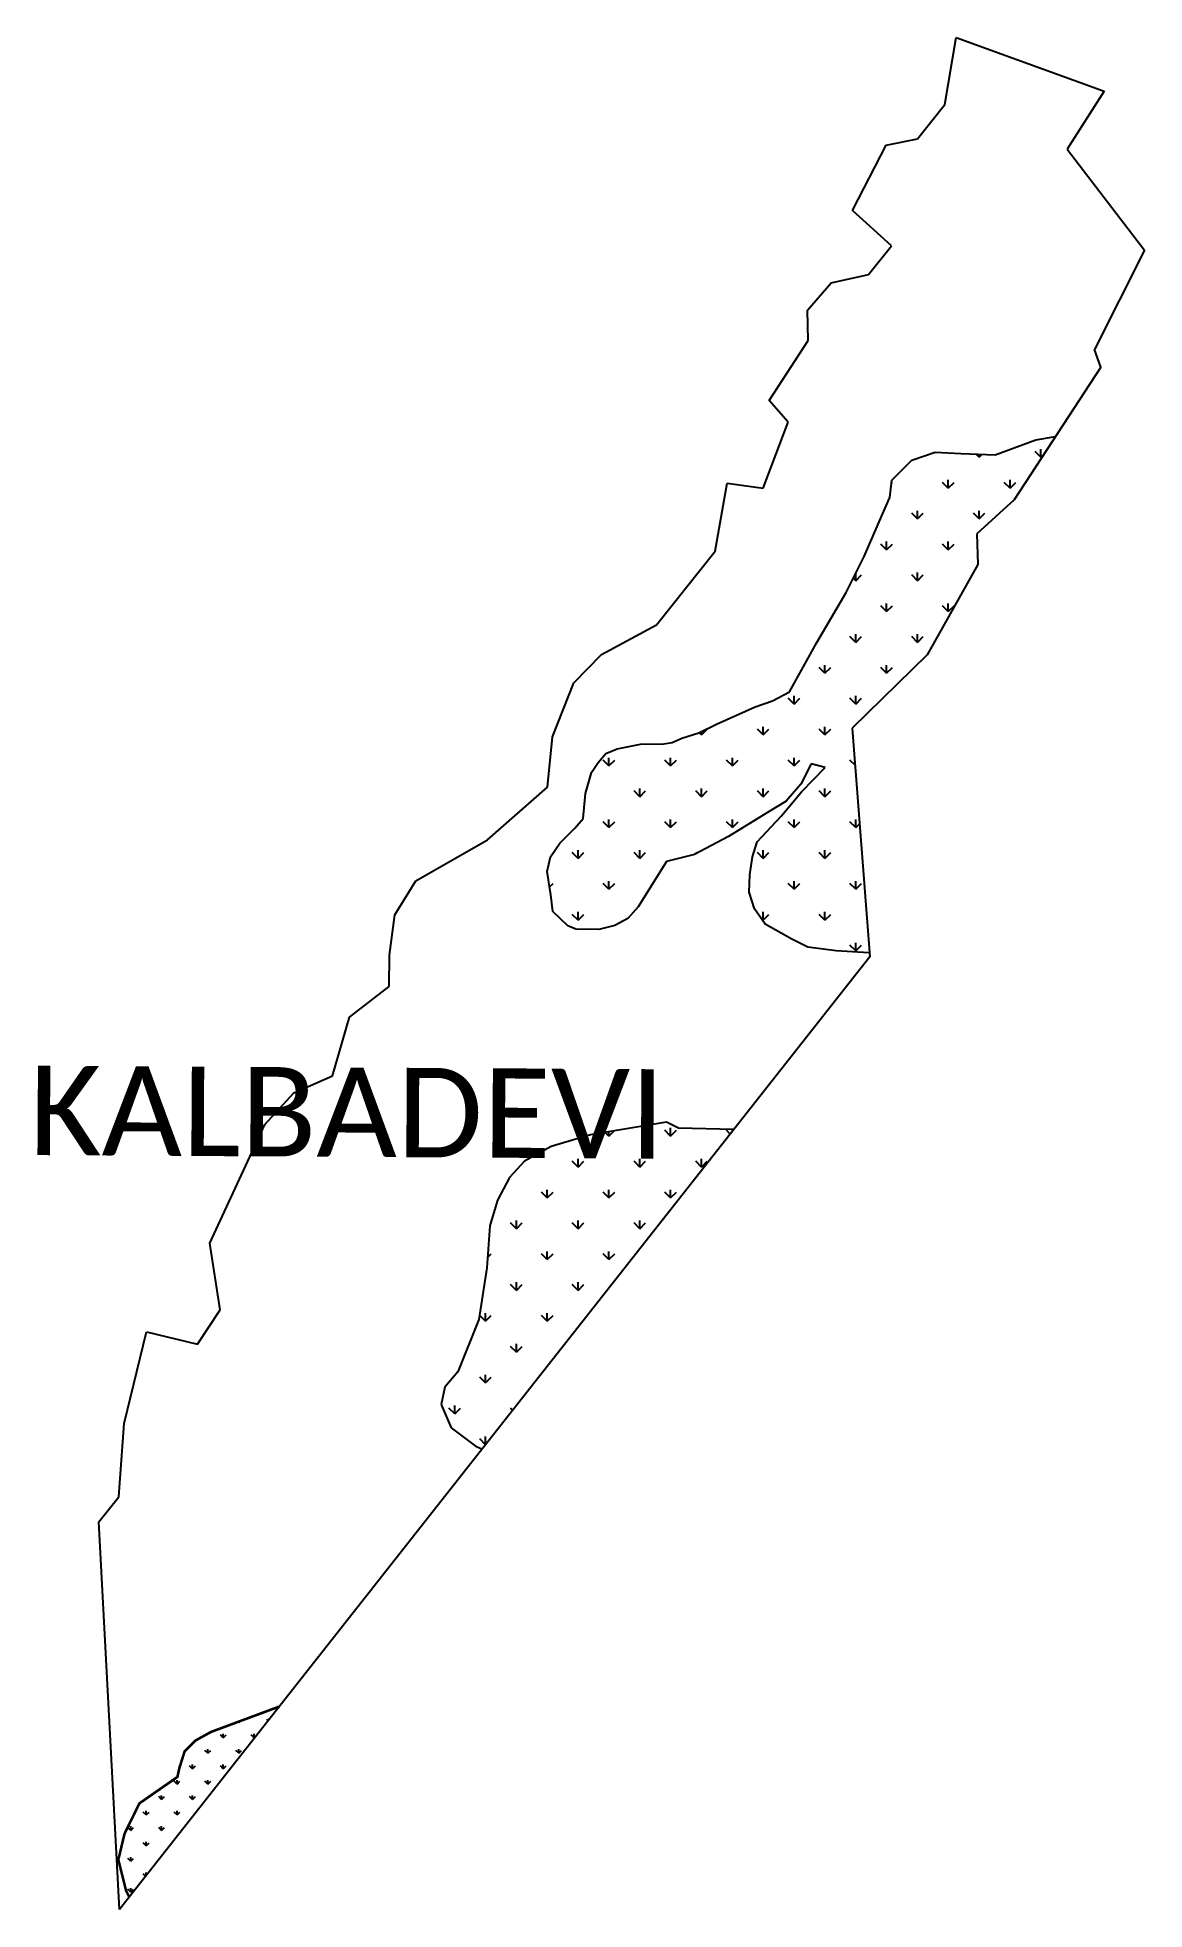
# Model space of a CAD drawing. Header units: metres. Extents: x 316769 to 318058, y 1884055 to 1886235.
import ezdxf

# ---------------------------------------------------------------- set-up
doc = ezdxf.new("R2010")
doc.units = ezdxf.units.M
for name, color, linetype in [('MANGROOVES', 112, 'Continuous'), ('village', 3, 'Continuous'), ('VILLAGE NAME', 250, 'Continuous')]:
    doc.layers.add(name, color=color, linetype=linetype)
doc.styles.add('MtXpl_Calibri', font='calibri.ttf')

msp = doc.modelspace()

# ---------------------------------------------------------------- hatches: boundary and pattern name
at = {"layer": 'MANGROOVES'}
h = msp.add_hatch(dxfattribs=at)
h.set_pattern_fill('GRASS', color=256)
h.paths.add_polyline_path([(317050.5, 1884291.8), (316970.9, 1884262.2), (316953.1, 1884252.4), (316940.1, 1884239.6), (316934, 1884220.4), (316931.7, 1884209.8), (316887.4, 1884179), (316870.1, 1884143.7), (316862.9, 1884113.4), (316871.8, 1884077.6), (316875.7, 1884069.9)])

# ---------------------------------------------------------------- linework, layer by layer
at = {"color": 3, "flags": 128}
msp.add_lwpolyline([(318006.9, 1885850.9), (317999.6, 1885871.6)], dxfattribs=at)
at = {"layer": 'MANGROOVES'}
for p, q in [((317931.3, 1885766.3), (317954.2, 1885770.1)), ((317786.6, 1885742.7), (317814.1, 1885751.8)), ((317814.1, 1885751.8), (317843.6, 1885750.3)), ((317843.6, 1885750.3), (317883.6, 1885749)), ((317883.6, 1885749), (317931.3, 1885766.3)), ((317763.3, 1885719.4), (317786.6, 1885742.7)), ((317761.1, 1885699.3), (317763.3, 1885719.4)), ((317752.5, 1885679.9), (317761.1, 1885699.3)), ((317731.2, 1885630.6), (317752.5, 1885679.9)), ((317710.1, 1885588.6), (317731.2, 1885630.6)), ((317676, 1885530.2), (317710.1, 1885588.6)), ((317644.5, 1885473.1), (317676, 1885530.2)), ((317624.6, 1885462.3), (317644.5, 1885473.1)), ((317559.5, 1885435.4), (317604.5, 1885455.6)), ((317604.5, 1885455.6), (317624.6, 1885462.3)), ((317518.8, 1885419.2), (317538.8, 1885425.4)), ((317538.8, 1885425.4), (317559.5, 1885435.4)), ((317421.7, 1885390.6), (317430.4, 1885401.1)), ((317430.4, 1885401.1), (317443.5, 1885406.4)), ((317443.5, 1885406.4), (317470.7, 1885412.2)), ((317470.7, 1885412.2), (317497.9, 1885412.3)), ((317497.9, 1885412.3), (317507.8, 1885413.8)), ((317507.8, 1885413.8), (317518.8, 1885419.2)), ((317406.7, 1885354.7), (317413.6, 1885379.2)), ((317413.6, 1885379.2), (317421.7, 1885390.6)), ((317669.6, 1885389.1), (317657.5, 1885365.5)), ((317658.4, 1885356.5), (317686, 1885384.9)), ((317686, 1885384.9), (317669.6, 1885389.1)), ((317403.9, 1885325.5), (317406.7, 1885354.7)), ((317634.5, 1885328.1), (317658.4, 1885356.5)), ((317657.5, 1885365.5), (317640.6, 1885345.5)), ((317640.6, 1885345.5), (317618.7, 1885332.3)), ((317376.8, 1885296.7), (317394.2, 1885314.4)), ((317394.2, 1885314.4), (317403.9, 1885325.5)), ((317618.7, 1885332.3), (317573.3, 1885304.6)), ((317606.5, 1885298.3), (317634.5, 1885328.1)), ((317366.1, 1885280.8), (317376.8, 1885296.7)), ((317573.3, 1885304.6), (317533.8, 1885283.5)), ((317601.1, 1885281), (317606.5, 1885298.3)), ((317362.1, 1885263.6), (317366.1, 1885280.8)), ((317501.1, 1885275.4), (317484.3, 1885248.8)), ((317533.8, 1885283.5), (317501.1, 1885275.4)), ((317598.1, 1885259.8), (317601.1, 1885281)), ((317366.4, 1885236.8), (317362.1, 1885263.6)), ((317484.3, 1885248.8), (317468.1, 1885222.5)), ((317597.3, 1885239.9), (317598.1, 1885259.8)), ((317368.8, 1885217.3), (317366.4, 1885236.8)), ((317603.4, 1885220.3), (317597.3, 1885239.9)), ((317386.2, 1885200.5), (317368.8, 1885217.3)), ((317456.2, 1885209.2), (317441.1, 1885201)), ((317468.1, 1885222.5), (317456.2, 1885209.2)), ((317616, 1885202.5), (317603.4, 1885220.3)), ((317647.2, 1885185.1), (317616, 1885202.5)), ((317395.4, 1885196.6), (317386.2, 1885200.5)), ((317422.5, 1885196.4), (317395.4, 1885196.6)), ((317441.1, 1885201), (317422.5, 1885196.4)), ((317665.5, 1885175.9), (317647.2, 1885185.1)), ((317698.8, 1885171.6), (317665.5, 1885175.9)), ((317736.7, 1885169.1), (317698.8, 1885171.6)), ((317737.4, 1885169.1), (317736.7, 1885169.1)), ((317501, 1884971.9), (317412.6, 1884957.2)), ((317514.9, 1884965.2), (317501, 1884971.9)), ((317579.2, 1884963.5), (317514.9, 1884965.2)), ((317579.5, 1884963.5), (317579.2, 1884963.5)), ((317366.7, 1884943.6), (317335.6, 1884926.5)), ((317412.6, 1884957.2), (317366.7, 1884943.6)), ((317335.6, 1884926.5), (317318.4, 1884907.4)), ((317318.4, 1884907.4), (317304.5, 1884881)), ((317304.5, 1884881), (317295.4, 1884851.2)), ((317295.4, 1884851.2), (317292, 1884802.5)), ((317292, 1884802.5), (317282.6, 1884742.4)), ((317282.6, 1884742.4), (317258.1, 1884681.4)), ((317258.1, 1884681.4), (317243.2, 1884663.4)), ((317243.2, 1884663.4), (317238.6, 1884643.5)), ((317238.6, 1884643.5), (317250.5, 1884616)), ((317250.5, 1884616), (317278.4, 1884595.1)), ((317278.4, 1884595.1), (317286.4, 1884591.3))]:
    msp.add_line(p, q, dxfattribs=at)
at = {"layer": 'MANGROOVES', "linetype": 'Continuous'}
for p, q in [((317865.1, 1885746), (317861.5, 1885749.7)), ((317865.1, 1885746), (317865.1, 1885749.6)), ((317865.1, 1885746), (317868.6, 1885749.5)), ((317937, 1885746), (317930.3, 1885752.8)), ((317937, 1885746), (317937, 1885755.5)), ((317937, 1885746), (317940.7, 1885749.7)), ((317762.9, 1885715.6), (317764.1, 1885716.8)), ((317829.2, 1885710.1), (317822.5, 1885716.8)), ((317829.2, 1885710.1), (317829.2, 1885719.6)), ((317829.2, 1885710.1), (317836, 1885716.8)), ((317901.1, 1885710.1), (317894.3, 1885716.8)), ((317901.1, 1885710.1), (317901.1, 1885719.6)), ((317901.1, 1885710.1), (317907.8, 1885716.8)), ((317793.3, 1885674.2), (317793.3, 1885683.7)), ((317865.1, 1885674.2), (317865.1, 1885683.7)), ((317793.3, 1885674.2), (317786.6, 1885680.9)), ((317793.3, 1885674.2), (317800, 1885680.9)), ((317865.1, 1885674.2), (317858.4, 1885680.9)), ((317865.1, 1885674.2), (317871.9, 1885680.9)), ((317757.4, 1885638.3), (317750.6, 1885645)), ((317757.4, 1885638.3), (317757.4, 1885647.8)), ((317757.4, 1885638.3), (317764.1, 1885645)), ((317829.2, 1885638.3), (317822.5, 1885645)), ((317829.2, 1885638.3), (317829.2, 1885647.8)), ((317829.2, 1885638.3), (317836, 1885645)), ((317721.5, 1885602.3), (317718.5, 1885605.3)), ((317721.5, 1885602.3), (317721.5, 1885611.2)), ((317721.5, 1885602.3), (317728.2, 1885609.1)), ((317793.3, 1885602.3), (317786.6, 1885609.1)), ((317793.3, 1885602.3), (317793.3, 1885611.9)), ((317793.3, 1885602.3), (317800, 1885609.1)), ((317757.4, 1885566.4), (317750.6, 1885573.2)), ((317757.4, 1885566.4), (317757.4, 1885575.9)), ((317757.4, 1885566.4), (317764.1, 1885573.2)), ((317829.2, 1885566.4), (317822.5, 1885573.2)), ((317829.2, 1885566.4), (317829.2, 1885575.9)), ((317829.2, 1885566.4), (317836, 1885573.2)), ((317721.5, 1885530.5), (317714.7, 1885537.2)), ((317721.5, 1885530.5), (317721.5, 1885540)), ((317721.5, 1885530.5), (317728.2, 1885537.2)), ((317793.3, 1885530.5), (317786.6, 1885537.2)), ((317793.3, 1885530.5), (317793.3, 1885540)), ((317793.3, 1885530.5), (317800, 1885537.2)), ((317685.5, 1885494.6), (317678.8, 1885501.3)), ((317685.5, 1885494.6), (317685.5, 1885504.1)), ((317685.5, 1885494.6), (317692.3, 1885501.3)), ((317757.4, 1885494.6), (317750.6, 1885501.3)), ((317757.4, 1885494.6), (317757.4, 1885504.1)), ((317757.4, 1885494.6), (317764.1, 1885501.3)), ((317649.6, 1885458.7), (317642.9, 1885465.4)), ((317649.6, 1885458.7), (317649.6, 1885468.2)), ((317649.6, 1885458.7), (317656.4, 1885465.4)), ((317721.5, 1885458.7), (317714.7, 1885465.4)), ((317721.5, 1885458.7), (317721.5, 1885468.2)), ((317721.5, 1885458.7), (317728.2, 1885465.4)), ((317541.9, 1885422.7), (317539, 1885425.5)), ((317541.9, 1885422.7), (317548.6, 1885429.5)), ((317541.9, 1885422.7), (317541.9, 1885426.9)), ((317613.7, 1885422.7), (317607, 1885429.5)), ((317613.7, 1885422.7), (317613.7, 1885432.3)), ((317613.7, 1885422.7), (317620.4, 1885429.5)), ((317685.5, 1885422.7), (317678.8, 1885429.5)), ((317685.5, 1885422.7), (317685.5, 1885432.3)), ((317685.5, 1885422.7), (317692.3, 1885429.5)), ((317434.1, 1885386.8), (317427.4, 1885393.5)), ((317434.1, 1885386.8), (317434.1, 1885396.3)), ((317434.1, 1885386.8), (317440.8, 1885393.5)), ((317505.9, 1885386.8), (317499.2, 1885393.5)), ((317505.9, 1885386.8), (317505.9, 1885396.3)), ((317505.9, 1885386.8), (317512.7, 1885393.5)), ((317577.8, 1885386.8), (317571, 1885393.5)), ((317577.8, 1885386.8), (317577.8, 1885396.3)), ((317577.8, 1885386.8), (317584.5, 1885393.5)), ((317649.6, 1885386.8), (317642.9, 1885393.5)), ((317649.6, 1885386.8), (317649.6, 1885396.3)), ((317649.6, 1885386.8), (317656.4, 1885393.5)), ((317720.6, 1885387.7), (317714.7, 1885393.5)), ((317470, 1885350.9), (317463.3, 1885357.6)), ((317470, 1885350.9), (317470, 1885360.4)), ((317470, 1885350.9), (317476.7, 1885357.6)), ((317541.9, 1885350.9), (317535.1, 1885357.6)), ((317541.9, 1885350.9), (317541.9, 1885360.4)), ((317541.9, 1885350.9), (317548.6, 1885357.6)), ((317613.7, 1885350.9), (317607, 1885357.6)), ((317613.7, 1885350.9), (317613.7, 1885360.4)), ((317613.7, 1885350.9), (317620.4, 1885357.6)), ((317685.5, 1885350.9), (317678.8, 1885357.6)), ((317685.5, 1885350.9), (317685.5, 1885360.4)), ((317685.5, 1885350.9), (317692.3, 1885357.6)), ((317434.1, 1885315), (317427.4, 1885321.7)), ((317434.1, 1885315), (317434.1, 1885324.5)), ((317434.1, 1885315), (317440.8, 1885321.7)), ((317505.9, 1885315), (317499.2, 1885321.7)), ((317505.9, 1885315), (317505.9, 1885324.5)), ((317505.9, 1885315), (317512.7, 1885321.7)), ((317577.8, 1885315), (317571, 1885321.7)), ((317577.8, 1885315), (317577.8, 1885324.5)), ((317577.8, 1885315), (317584.5, 1885321.7)), ((317649.6, 1885315), (317642.9, 1885321.7)), ((317649.6, 1885315), (317649.6, 1885324.5)), ((317649.6, 1885315), (317656.4, 1885321.7)), ((317721.5, 1885315), (317714.7, 1885321.7)), ((317721.5, 1885315), (317721.5, 1885324.5)), ((317721.5, 1885315), (317725.8, 1885319.3)), ((317398.2, 1885279), (317391.4, 1885285.8)), ((317398.2, 1885279), (317398.2, 1885288.6)), ((317398.2, 1885279), (317404.9, 1885285.8)), ((317470, 1885279), (317463.3, 1885285.8)), ((317470, 1885279), (317470, 1885288.6)), ((317470, 1885279), (317476.7, 1885285.8)), ((317536.1, 1885284.8), (317535.1, 1885285.8)), ((317541.9, 1885287.8), (317541.9, 1885288.6)), ((317613.7, 1885279), (317607, 1885285.8)), ((317613.7, 1885279), (317613.7, 1885288.6)), ((317613.7, 1885279), (317620.4, 1885285.8)), ((317685.5, 1885279), (317678.8, 1885285.8)), ((317685.5, 1885279), (317685.5, 1885288.6)), ((317685.5, 1885279), (317692.3, 1885285.8)), ((317364.9, 1885245.8), (317369, 1885249.9)), ((317434.1, 1885243.1), (317427.4, 1885249.9)), ((317434.1, 1885243.1), (317434.1, 1885252.7)), ((317434.1, 1885243.1), (317440.8, 1885249.9)), ((317649.6, 1885243.1), (317642.9, 1885249.9)), ((317649.6, 1885243.1), (317649.6, 1885252.7)), ((317649.6, 1885243.1), (317656.4, 1885249.9)), ((317721.5, 1885243.1), (317714.7, 1885249.9)), ((317721.5, 1885243.1), (317721.5, 1885252.7)), ((317721.5, 1885243.1), (317728.2, 1885249.9)), ((317398.2, 1885207.2), (317391.4, 1885213.9)), ((317398.2, 1885207.2), (317398.2, 1885216.7)), ((317398.2, 1885207.2), (317404.9, 1885213.9)), ((317613.7, 1885207.2), (317610, 1885210.9)), ((317613.7, 1885207.2), (317613.7, 1885216.7)), ((317613.7, 1885207.2), (317620.4, 1885213.9)), ((317685.5, 1885207.2), (317678.8, 1885213.9)), ((317685.5, 1885207.2), (317685.5, 1885216.7)), ((317685.5, 1885207.2), (317692.3, 1885213.9)), ((317721.5, 1885171.3), (317721.5, 1885180.8)), ((317721.5, 1885171.3), (317714.7, 1885178)), ((317721.5, 1885171.3), (317728.2, 1885178)), ((317505.9, 1884955.8), (317499.2, 1884962.5)), ((317505.9, 1884955.8), (317505.9, 1884965.3)), ((317505.9, 1884955.8), (317512.7, 1884962.5)), ((317575.3, 1884958.2), (317571, 1884962.5)), ((317577.8, 1884961.3), (317577.8, 1884963.5)), ((317434.1, 1884955.8), (317429.8, 1884960.1)), ((317434.1, 1884955.8), (317440.1, 1884961.8)), ((317434.1, 1884955.8), (317434.1, 1884960.8)), ((317398.2, 1884919.8), (317391.4, 1884926.6)), ((317398.2, 1884919.8), (317398.2, 1884929.4)), ((317398.2, 1884919.8), (317404.9, 1884926.6)), ((317470, 1884919.8), (317463.3, 1884926.6)), ((317470, 1884919.8), (317470, 1884929.4)), ((317470, 1884919.8), (317476.7, 1884926.6)), ((317541.9, 1884919.8), (317535.1, 1884926.6)), ((317541.9, 1884919.8), (317541.9, 1884929.4)), ((317541.9, 1884919.8), (317548.6, 1884926.6)), ((317362.3, 1884883.9), (317355.5, 1884890.7)), ((317362.3, 1884883.9), (317362.3, 1884893.4)), ((317362.3, 1884883.9), (317369, 1884890.7)), ((317434.1, 1884883.9), (317427.4, 1884890.7)), ((317434.1, 1884883.9), (317434.1, 1884893.4)), ((317434.1, 1884883.9), (317440.8, 1884890.7)), ((317505.9, 1884883.9), (317499.2, 1884890.7)), ((317505.9, 1884883.9), (317505.9, 1884893.4)), ((317505.9, 1884883.9), (317512.7, 1884890.7)), ((317326.3, 1884848), (317319.6, 1884854.7)), ((317326.3, 1884848), (317326.3, 1884857.5)), ((317326.3, 1884848), (317333.1, 1884854.7)), ((317398.2, 1884848), (317391.4, 1884854.7)), ((317398.2, 1884848), (317398.2, 1884857.5)), ((317398.2, 1884848), (317404.9, 1884854.7)), ((317470, 1884848), (317463.3, 1884854.7)), ((317470, 1884848), (317470, 1884857.5)), ((317470, 1884848), (317476.7, 1884854.7)), ((317292.8, 1884814.5), (317297.1, 1884818.8)), ((317362.3, 1884812.1), (317355.5, 1884818.8)), ((317362.3, 1884812.1), (317362.3, 1884821.6)), ((317362.3, 1884812.1), (317369, 1884818.8)), ((317434.1, 1884812.1), (317427.4, 1884818.8)), ((317434.1, 1884812.1), (317434.1, 1884821.6)), ((317434.1, 1884812.1), (317440.8, 1884818.8)), ((317326.3, 1884776.2), (317319.6, 1884782.9)), ((317326.3, 1884776.2), (317326.3, 1884785.7)), ((317326.3, 1884776.2), (317333.1, 1884782.9)), ((317398.2, 1884776.2), (317391.4, 1884782.9)), ((317398.2, 1884776.2), (317398.2, 1884785.7)), ((317398.2, 1884776.2), (317404.9, 1884782.9)), ((317290.4, 1884740.2), (317283.7, 1884747)), ((317290.4, 1884740.2), (317290.4, 1884749.8)), ((317290.4, 1884740.2), (317297.1, 1884747)), ((317362.3, 1884740.2), (317355.5, 1884747)), ((317362.3, 1884740.2), (317362.3, 1884749.8)), ((317362.3, 1884740.2), (317369, 1884747)), ((317326.3, 1884704.3), (317319.6, 1884711)), ((317326.3, 1884704.3), (317326.3, 1884713.8)), ((317326.3, 1884704.3), (317333.1, 1884711)), ((317290.4, 1884668.4), (317283.7, 1884675.1)), ((317290.4, 1884668.4), (317290.4, 1884677.9)), ((317290.4, 1884668.4), (317297.1, 1884675.1)), ((317254.5, 1884632.5), (317247.8, 1884639.2)), ((317254.5, 1884632.5), (317254.5, 1884642)), ((317254.5, 1884632.5), (317261.2, 1884639.2)), ((317322.1, 1884636.7), (317319.6, 1884639.2)), ((317290.4, 1884596.5), (317283.7, 1884603.3)), ((317290.4, 1884596.5), (317290.4, 1884606.1)), ((317290.4, 1884596.5), (317290.8, 1884596.9))]:
    msp.add_line(p, q, dxfattribs=at)
at = {"layer": 'MANGROOVES', "const_width": 3.02, "flags": 128}
msp.add_lwpolyline([(317050.5, 1884291.8), (316970.9, 1884262.2), (316953.1, 1884252.4), (316940.1, 1884239.6), (316934, 1884220.4), (316931.7, 1884209.8), (316887.4, 1884179), (316870.1, 1884143.7), (316862.9, 1884113.4), (316871.8, 1884077.6), (316875.7, 1884069.9)], dxfattribs=at)
at = {"layer": 'village', "color": 3}
for p, q in [((317825.3, 1886156.8), (317838.2, 1886234.7)), ((317838.2, 1886234.7), (318010.8, 1886172.3)), ((318010.8, 1886172.3), (317967.5, 1886104.5)), ((317793.3, 1886116.8), (317825.3, 1886156.8)), ((317717.8, 1886033.2), (317756.9, 1886109.5)), ((317756.9, 1886109.5), (317793.3, 1886116.8)), ((317967.5, 1886104.5), (318057.7, 1885987.1)), ((317762.9, 1885992.2), (317717.8, 1886033.2)), ((317736.2, 1885958.8), (317762.9, 1885992.2)), ((317665.1, 1885917.4), (317692.9, 1885948.9)), ((317692.9, 1885948.9), (317736.2, 1885958.8)), ((317665.9, 1885881.8), (317665.1, 1885917.4)), ((317620.6, 1885811.9), (317665.9, 1885881.8)), ((318006.9, 1885850.9), (317905.7, 1885696.3)), ((317642.8, 1885787), (317620.6, 1885811.9)), ((317613.7, 1885709.9), (317642.8, 1885787)), ((317557.9, 1885636.6), (317571.6, 1885715.8)), ((317571.6, 1885715.8), (317613.7, 1885709.9)), ((317905.7, 1885696.3), (317862.4, 1885656.9)), ((317862.4, 1885656.9), (317863.7, 1885621)), ((317489.4, 1885551.1), (317557.9, 1885636.6)), ((317863.7, 1885621), (317804.6, 1885516.1)), ((317425.3, 1885516.4), (317489.4, 1885551.1)), ((317393.1, 1885483.3), (317425.3, 1885516.4)), ((317804.6, 1885516.1), (317717.3, 1885430.7)), ((317368.4, 1885420.4), (317393.1, 1885483.3)), ((317362.7, 1885362.1), (317368.4, 1885420.4)), ((317717.3, 1885430.7), (317737.7, 1885164.4)), ((317292.8, 1885300.7), (317362.7, 1885362.1)), ((317209.4, 1885253.1), (317292.8, 1885300.7)), ((317184.7, 1885213.5), (317209.4, 1885253.1)), ((317178.7, 1885166.4), (317184.7, 1885213.5)), ((317737.7, 1885164.4), (316864.3, 1884055.4)), ((317178.1, 1885130), (317178.7, 1885166.4)), ((317132.1, 1885094.3), (317178.1, 1885130)), ((317112.4, 1885026), (317132.1, 1885094.3)), ((317033.5, 1884969.1), (317067.2, 1885006)), ((317067.2, 1885006), (317112.4, 1885026)), ((316969.4, 1884831.3), (317033.5, 1884969.1)), ((316981.4, 1884753.5), (316969.4, 1884831.3)), ((316955.2, 1884713.7), (316981.4, 1884753.5)), ((316869.5, 1884621.3), (316895.5, 1884728.1)), ((316895.5, 1884728.1), (316955.2, 1884713.7)), ((316863.6, 1884535.9), (316869.5, 1884621.3)), ((316840.3, 1884506.6), (316863.6, 1884535.9)), ((316864.3, 1884055.4), (316840.3, 1884506.6))]:
    msp.add_line(p, q, dxfattribs=at)
msp.add_polyline3d([(318057.7, 1885987.1, 0), (317999.6, 1885871.6, 0)], dxfattribs=at)

# ---------------------------------------------------------------- texts
at = {"layer": 'VILLAGE NAME', "style": 'MtXpl_Calibri'}
msp.add_text('KALBADEVI', height=104.04, rotation=359.6762, dxfattribs=at).set_placement((316758.9, 1884933.7))

doc.saveas('drawing.dxf')
